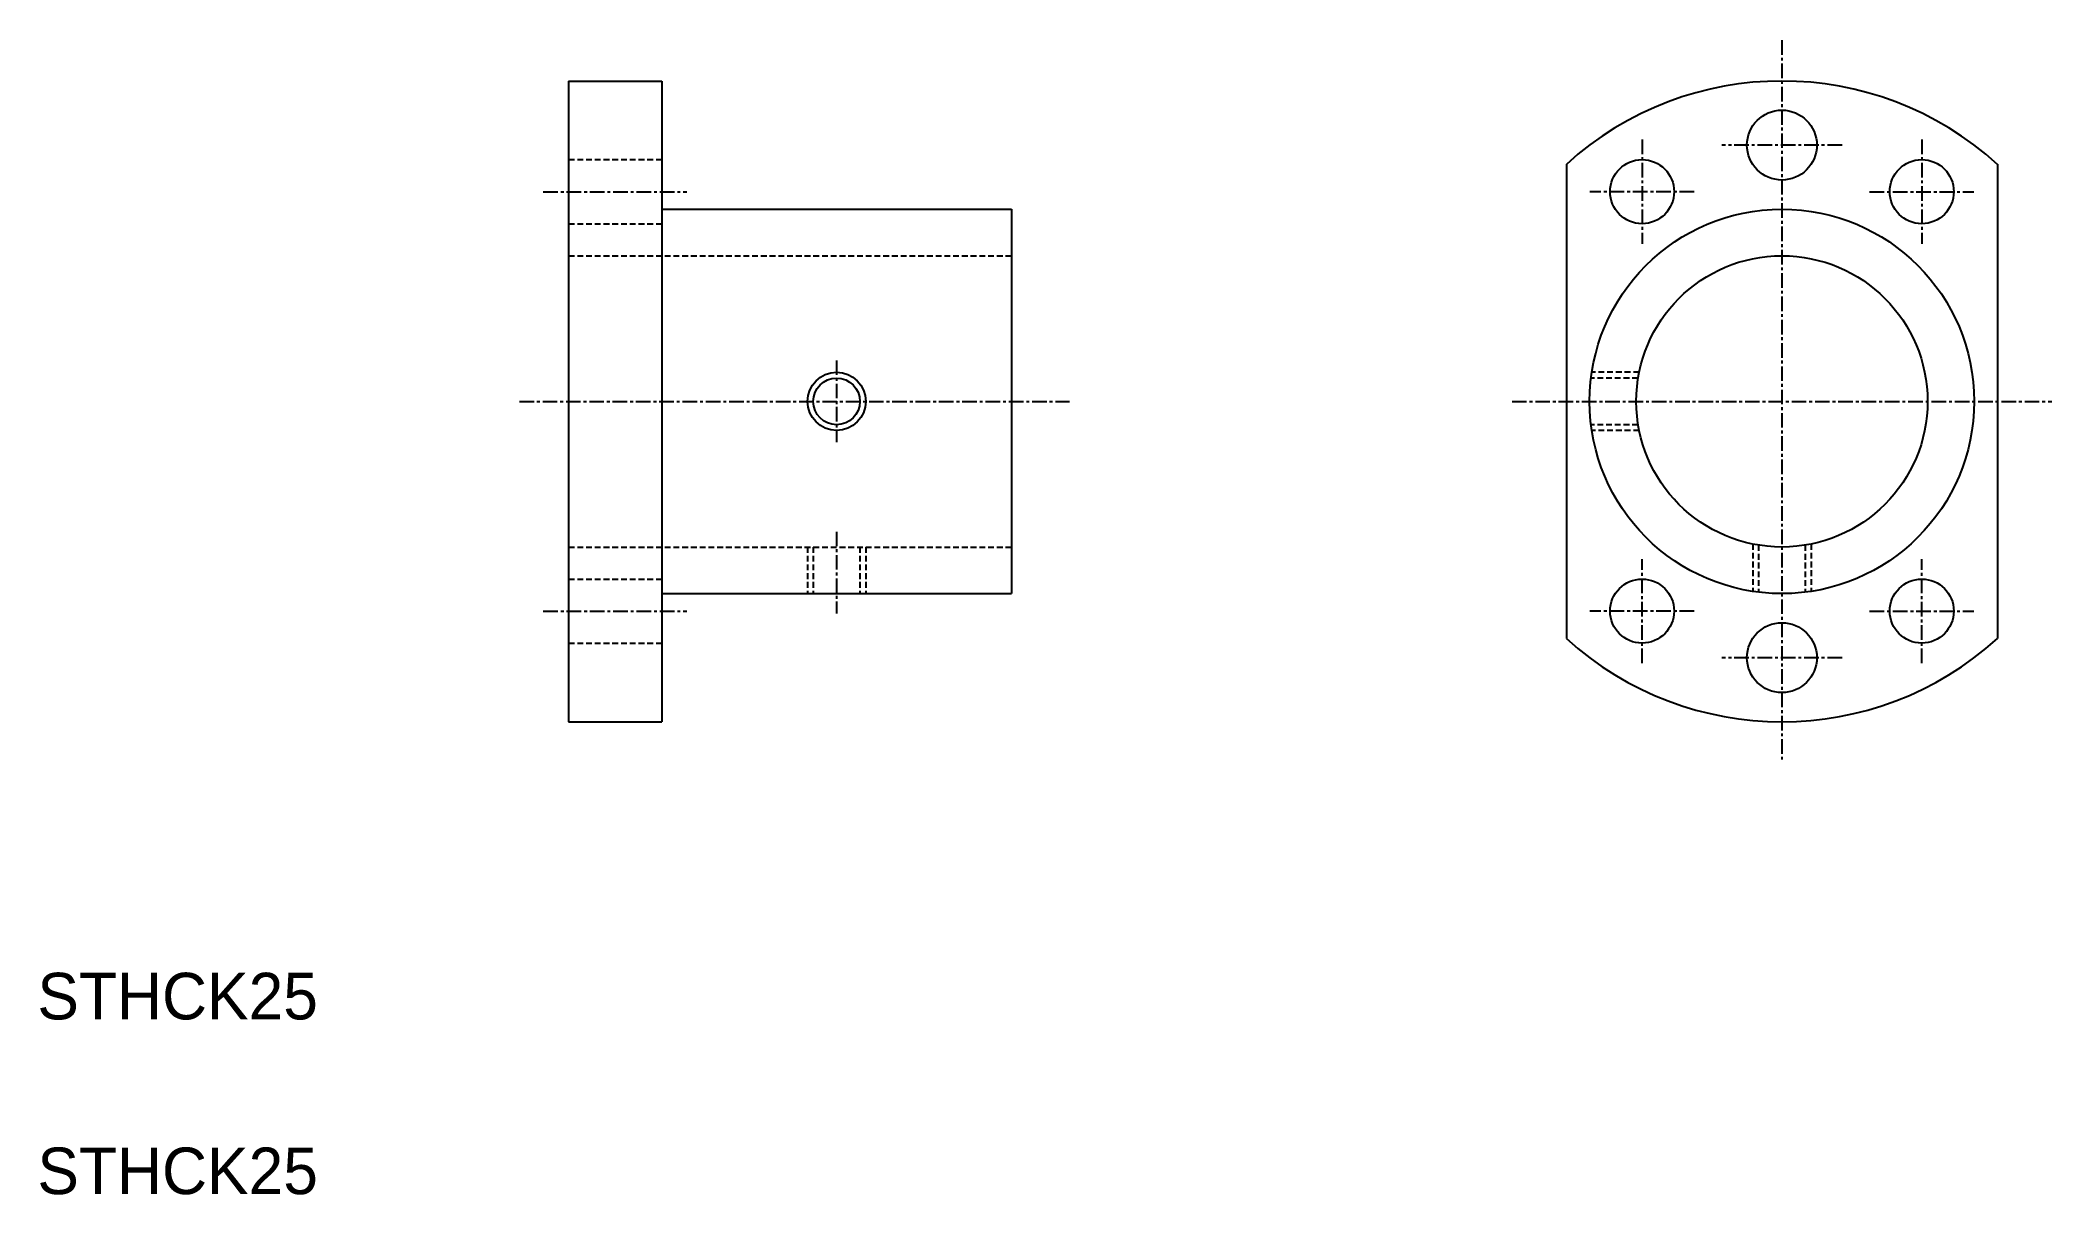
# Model space of a CAD drawing. Extents: x 48 to 221, y 74 to 173.
import ezdxf

# ---------------------------------------------------------------- set-up
doc = ezdxf.new("R2010")
doc.units = 0
doc.linetypes.add('CENTER', pattern=[2, 1.25, -0.25, 0.25, -0.25])
doc.linetypes.add('DASHED', pattern=[0.75, 0.5, -0.25])
doc.layers.get('0').update_dxf_attribs({"linetype": 'CONTINUOUS'})
doc.layers.add('CENTER', color=1, linetype='CENTER')

msp = doc.modelspace()

# ---------------------------------------------------------------- linework, layer by layer
at = {"color": 7, "linetype": 'CONTINUOUS'}
for p, q in [((93.75, 169.97), (93.75, 114.97)), ((93.75, 169.97), (101.75, 169.97)), ((101.75, 169.97), (101.75, 114.97)), ((179.37, 162.82), (179.37, 122.12)), ((216.37, 162.82), (216.37, 122.12)), ((101.75, 158.97), (131.75, 158.97)), ((131.75, 158.97), (131.75, 125.97)), ((93.75, 156.22), (93.75, 156.22)), ((93.75, 142.47), (93.75, 142.47)), ((101.75, 125.97), (131.75, 125.97)), ((93.75, 114.97), (101.75, 114.97))]:
    msp.add_line(p, q, dxfattribs=at)
at = {"color": 3, "linetype": 'DASHED'}
for p, q in [((93.75, 163.22), (101.75, 163.22)), ((93.75, 157.72), (101.75, 157.72)), ((93.75, 154.97), (131.75, 154.97)), ((185.53, 144.47), (181.49, 144.47)), ((185.62, 144.97), (181.56, 144.97)), ((185.53, 140.47), (181.49, 140.47)), ((185.62, 139.97), (181.56, 139.97)), ((93.75, 129.97), (131.75, 129.97)), ((114.25, 129.97), (114.25, 125.97)), ((114.75, 129.97), (114.75, 125.97)), ((118.75, 129.97), (118.75, 125.97)), ((119.25, 129.97), (119.25, 125.97)), ((195.37, 130.22), (195.37, 126.16)), ((195.87, 130.13), (195.87, 126.09)), ((199.87, 130.13), (199.87, 126.09)), ((200.37, 130.22), (200.37, 126.16)), ((93.75, 127.22), (101.75, 127.22)), ((93.75, 121.72), (101.75, 121.72))]:
    msp.add_line(p, q, dxfattribs=at)
at = {"color": 7, "linetype": 'CONTINUOUS'}
for centre, radius in [((197.87, 164.47), 3), ((185.87, 160.47), 2.75), ((209.87, 160.47), 2.75), ((197.87, 142.47), 16.5), ((197.87, 142.47), 12.5), ((116.75, 142.47), 2), ((185.87, 124.47), 2.75), ((209.87, 124.47), 2.75), ((197.87, 120.47), 3)]:
    msp.add_circle(centre, radius, dxfattribs=at)
at = {"color": 3, "linetype": 'CONTINUOUS'}
msp.add_circle((116.75, 142.47), 2.5, dxfattribs=at)
at = {"color": 7, "linetype": 'CONTINUOUS'}
for start, end in [(47.7221, 132.2779), (227.7221, 312.2779)]:
    msp.add_arc((197.87, 142.47), 27.5, start, end, dxfattribs=at)
at = {"layer": 'CENTER', "color": 1, "linetype": 'CENTER'}
for p, q in [((197.87, 173.47), (197.87, 111.47)), ((185.87, 164.94), (185.87, 156)), ((203.03, 164.47), (192.71, 164.47)), ((209.87, 164.94), (209.87, 156)), ((91.58, 160.47), (103.89, 160.47)), ((190.34, 160.47), (181.4, 160.47)), ((205.4, 160.47), (214.34, 160.47)), ((116.75, 145.99), (116.75, 138.96)), ((89.53, 142.47), (136.74, 142.47)), ((174.71, 142.47), (221.03, 142.47)), ((116.75, 131.28), (116.75, 124.25)), ((185.87, 120), (185.87, 128.94)), ((209.87, 120), (209.87, 128.94)), ((91.58, 124.47), (103.89, 124.47)), ((190.34, 124.47), (181.4, 124.47)), ((205.4, 124.47), (214.34, 124.47)), ((203.03, 120.47), (192.71, 120.47))]:
    msp.add_line(p, q, dxfattribs=at)

# ---------------------------------------------------------------- texts
at = {"color": 7, "linetype": 'CONTINUOUS'}
for p in [(48.16, 89.42), (48.16, 74.42)]:
    msp.add_text('STHCK25', height=4, dxfattribs=at).set_placement(p)

doc.saveas('drawing.dxf')
